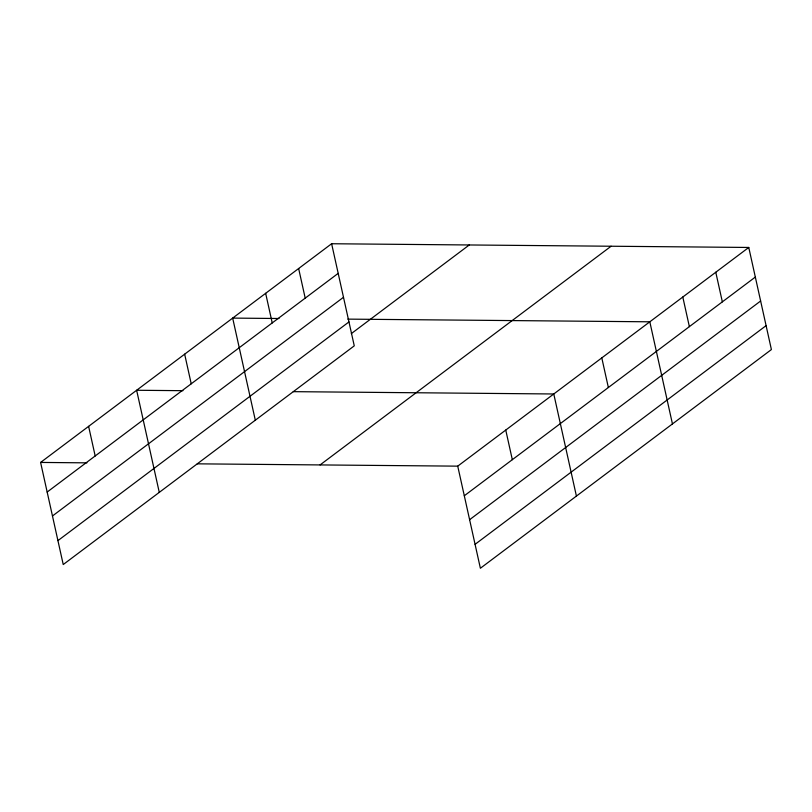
<?xml version="1.0" encoding="UTF-8"?>
<svg xmlns="http://www.w3.org/2000/svg" width="812" height="812" viewBox="0 0 812 812"><rect width="100%" height="100%" fill="white"/><g stroke="black" fill="none" stroke-linecap="round" stroke-linejoin="round"><path stroke-width="1.22" d="M331.621 243.742L354.265 345.851L63.234 564.543L40.6 462.434L331.621 243.742L748.765 247.457L771.4 349.566L480.379 568.258L457.735 466.149L748.765 247.457M47.167 492.052L338.188 273.36M52.465 515.975L343.496 297.283M57.936 540.619L348.957 321.928M351.322 333.61L469.275 244.97M320.08 464.921L611.111 246.229M464.302 495.767L755.333 277.075M469.61 519.69L760.631 300.998M475.071 544.334L766.092 325.642M278.983 318.507L232.679 318.101L255.313 420.21M347.81 319.126L649.813 321.806L672.448 423.925M182.944 390.684L136.639 390.267L159.274 492.376M293.284 391.658L553.774 393.982L576.418 496.091M40.6 462.434L86.904 462.85M197.255 463.835L457.735 466.149M715.778 272.243L722.345 301.861M682.801 297.019L689.368 326.637M601.793 357.889L608.361 387.507M505.754 430.066L512.321 459.683M298.643 268.528L305.21 298.146M265.656 293.315L272.223 322.932M184.659 354.184L191.226 383.802M88.62 426.351L95.187 455.968"/></g></svg>
